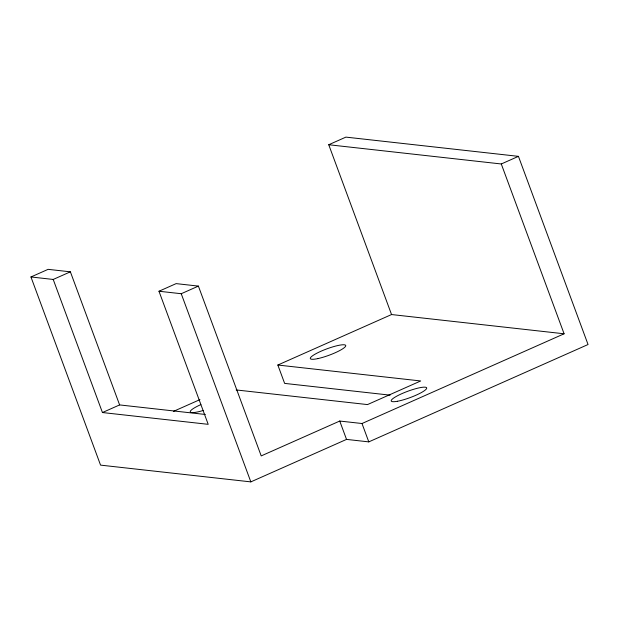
<?xml version="1.0" encoding="UTF-8"?>
<svg xmlns="http://www.w3.org/2000/svg" width="619" height="619" viewBox="0 0 619 619"><rect width="100%" height="100%" fill="white"/><g stroke="black" fill="none" stroke-linecap="round" stroke-linejoin="round"><path stroke-width="0.93" d="M328.735 144.738L501.282 163.973L564.095 333.788L391.548 314.545L328.735 144.738L345.897 137.116L518.443 156.352L588.05 344.52L368.792 441.881L346.524 439.397L250.842 481.884L100.557 465.124L30.95 276.964L48.112 269.342L70.38 271.826L119.614 404.919L205.361 414.475M30.95 276.964L53.211 279.448L70.38 271.826M53.211 279.448L102.445 412.54L208.201 424.332L158.975 291.24L176.136 283.618L198.397 286.102L261.21 455.909L339.738 421.044L361.999 423.52L564.095 333.788M158.975 291.24L181.235 293.723L198.397 286.102M501.282 163.973L518.443 156.352M102.445 412.54L119.614 404.919M173.513 411.356L199.952 399.619M390.102 395.154L284.632 383.393L277.838 365.032L391.548 314.545M277.838 365.032L420.703 380.964L367.5 404.586L236.141 389.939M361.999 423.52L368.792 441.881M339.738 421.044L346.524 439.397M181.235 293.723L250.842 481.884M203.117 410.513A18.763 3.358 -20.3 0 1 190.273 411.898A18.763 3.358 -20.3 0 1 200.866 404.602M397.514 401.259A18.903 3.381 -20.3 0 0 426.437 388.825A18.903 3.381 -20.3 0 0 402.884 393.212A18.903 3.381 -20.3 0 0 397.514 401.259M317.949 358.579A18.903 3.381 -20.3 0 0 345.719 345.998A18.903 3.381 -20.3 0 0 320.348 351.522A18.903 3.381 -20.3 0 0 317.949 358.579"/></g></svg>
